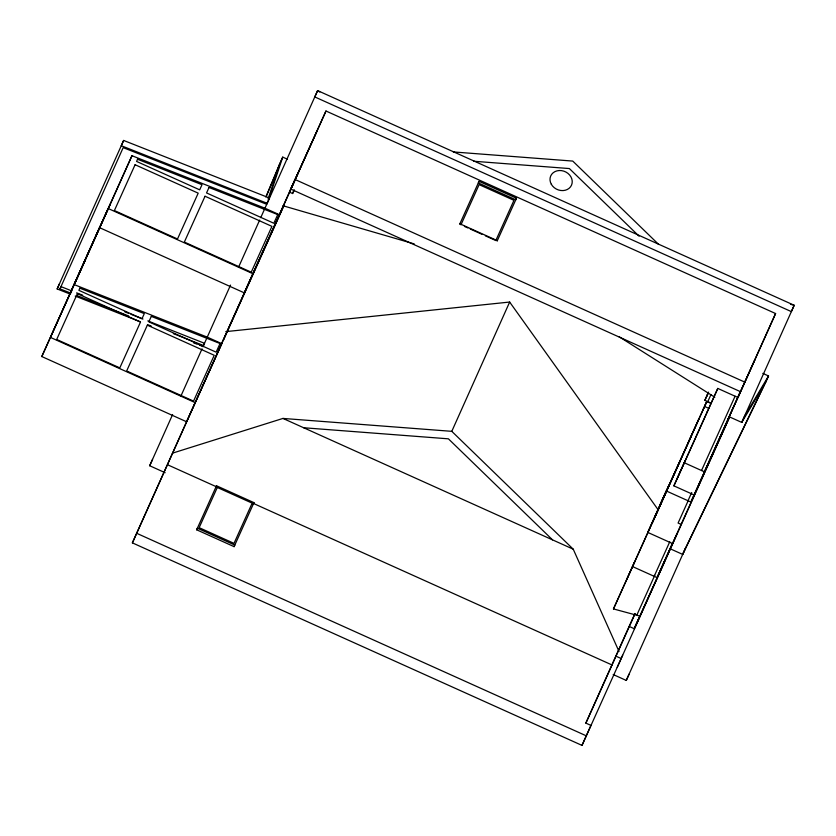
<?xml version="1.0" encoding="UTF-8"?>
<svg xmlns="http://www.w3.org/2000/svg" width="836" height="836" viewBox="0 0 836 836"><rect width="100%" height="100%" fill="white"/><g stroke="black" fill="none" stroke-linecap="round" stroke-linejoin="round"><path stroke-width="1.25" d="M268.032 199.125L279.882 163.448L282.735 157.116L287.49 159.258M268.847 198.937L282.735 157.116L266.674 195.488M265.838 197.003L279.882 163.448M70.412 294.178L57.151 288.942L123.634 140.448L269.526 198.038L266.705 204.287L123.185 147.638L59.973 288.869L70.83 293.154M131.963 155.715L74.268 284.637L207.255 337.127L221.833 343.7L186.585 421.762L41.8 356.544L99.494 227.632L244.29 292.851L279.537 214.779L264.96 208.216L131.963 155.715L87.226 255.053M87.383 254.886L50.442 337.41L195.227 402.638M96.046 235.522L108.137 208.498L252.921 273.717M165.141 472.706L149.696 465.746L172.613 414.541M180.754 396.4L202.04 348.842M202.991 346.668L206.795 338.162M207.255 337.127L230.548 285.086M238.49 267.353L259.662 220.046M260.727 217.673L317.628 90.602L794.2 305.276L741.751 422.41L729.358 416.83L727.644 420.654M622.653 655.236L581.992 745.398L132.381 542.867L295.045 179.51L744.657 382.052M294.188 190.002L292.59 193.534L289.496 192.134L298.138 172.833M132.381 542.867L325.977 111.01L775.589 313.542L738 397.528L717.79 388.426L676.711 479.603M292.59 193.534L294.115 190.127M196.648 529.794L197.359 528.195L234.801 545.062L234.09 546.65L196.648 529.794L216.514 485.768L253.956 502.635L253.245 504.233M215.803 487.367L216.514 485.768M479.038 181.349L478.328 182.938L515.76 199.804L516.481 198.216L479.038 181.349L459.695 224.184M619.016 651.495L573.235 549.189L451.795 431.334L509.657 302.047L225.804 331.631M634.973 613.488L629.142 626.404L634.242 628.703L639.885 616.08L613.467 608.932L706.838 401.479L711.405 403.537M626.572 579.787L634.764 561.531M668.455 486.259L660.262 504.505L706.096 402.994M654.63 517.63L665.623 493.188M688.321 442.359L698.875 418.878M694.099 494.954L673.889 485.852L685.207 460.605M707.235 411.991L717.79 388.426M581.992 745.398L590.958 725.418L585.858 723.119L629.142 626.404M585.858 723.119L635.067 613.76M632.444 566.526L657.086 577.624L672.363 543.484L647.722 532.386L666.271 490.951L690.912 502.049L729.086 417.509M690.912 502.049L740.341 391.614L290.729 189.082L325.977 111.01M617.24 667.337L729.525 417.185M613.196 674.537L626.268 680.431L685.53 548.071L768.535 375.96L762.819 373.378M223.358 340.325L284.135 205.269M711.227 403.234L704.842 400.36L708.228 392.847M652.174 523.2L691.56 435.608M123.634 140.448L121.262 145.704L267.154 203.294M57.151 288.942L59.523 283.686M59.973 288.869L60.976 286.633L71.833 290.918M69.9 293.927L110.31 204.109M41.8 356.544L84.958 260.738M149.696 465.746L152.549 459.413M289.496 192.134L317.293 130.406M234.09 546.65L253.956 502.635M460.96 224.842L479.122 184.631L513.962 200.337L495.811 240.538L485.361 235.825M497.138 241.05L516.481 198.216M706.629 396.4L708.217 392.868M704.842 400.36L708.573 392.105M613.467 608.932L679.981 461.347M707.758 401.677L710.955 394.602M673.889 485.852L707.444 411.552M687.997 500.743L691.706 492.519M701.529 470.522L735.084 396.222M688.289 500.45L678.09 523.043L681.006 524.35M654.17 576.307L669.751 541.801M636.771 615.233L654.797 575.293M728.281 418.7L775.589 313.542M754.908 359.741L704.445 471.838L684.235 462.736M657.086 577.624L729.556 417.112M635.276 626.373L676.648 534.674M634.242 628.703L664.442 561.792M670.284 548.824L682.678 554.404L685.53 548.071M626.268 680.431L629.132 674.098M765.682 382.282L768.535 375.96L744.604 416.088L741.751 422.41L765.682 382.282L682.678 554.404M280.415 212.856L284.146 204.705M706.838 401.479L704.445 406.411L709.022 408.47M703.013 409.713L704.058 407.498M172.425 453.175L282.965 418.428L451.795 431.334M453.279 151.933L572.754 161.076L658.705 244.478M473.74 161.244L569.368 168.559L639.091 236.212M303.677 427.75L448.409 438.827L552.533 539.857M790.448 304.294L794.2 305.276L791.337 311.609L314.764 96.924L317.628 90.602L319.78 92.033M283.028 205.76L414.238 243.903M76.661 292.83L82.691 295.202M124.898 311.87L128.525 313.301M130.928 314.252L142.998 319.007M147.815 320.909L204.506 343.293L203.043 346.522L199.428 345.101M76.86 295.536L128.713 316.008M173.345 333.627L203.493 345.529M75.24 296.08L140.344 321.776M147.585 324.629L151.201 326.061M193.398 342.718L197.014 344.15M459.884 223.776L497.315 240.643M464.45 226.41L467.93 227.977M470.26 229.022L481.87 234.258M282.965 418.428L573.235 549.189M616.059 656.218L621.158 658.517M167.639 464.795L216.399 486.761M253.277 503.376L612.485 665.184M136.707 533.305L586.308 735.837M618.807 336.542L714.811 397.246M509.657 302.047L658.245 509.897M135.087 164.734L114.396 210.547L177.504 238.981L198.195 193.158L135.087 164.734M137.553 159.268L136.581 161.421L199.689 189.845L202.009 184.714L137.553 159.268M77.382 293.645L56.691 339.468L119.809 367.892L140.49 322.079L77.382 293.645M79.848 288.19L78.877 290.332L141.984 318.767L144.304 313.625L79.848 288.19M205.039 196.241L184.348 242.064L251.239 272.191L271.93 226.378L205.039 196.241M209 187.473L206.534 192.928L273.842 223.254L277.74 214.601L209 187.473M147.335 325.162L126.654 370.975L193.544 401.113L214.235 355.29L147.335 325.162M151.295 316.384L148.829 321.85L216.137 352.165L220.046 343.523L151.295 316.384M217.308 487.461L199.156 527.662L234.007 543.369L252.159 503.157L217.308 487.461M551.3 184.233A11.38 9.76 24.1 0 0 570.56 186.804A11.38 9.76 24.1 0 0 561.489 170.617A11.38 9.76 24.1 0 0 551.3 184.233"/></g></svg>
